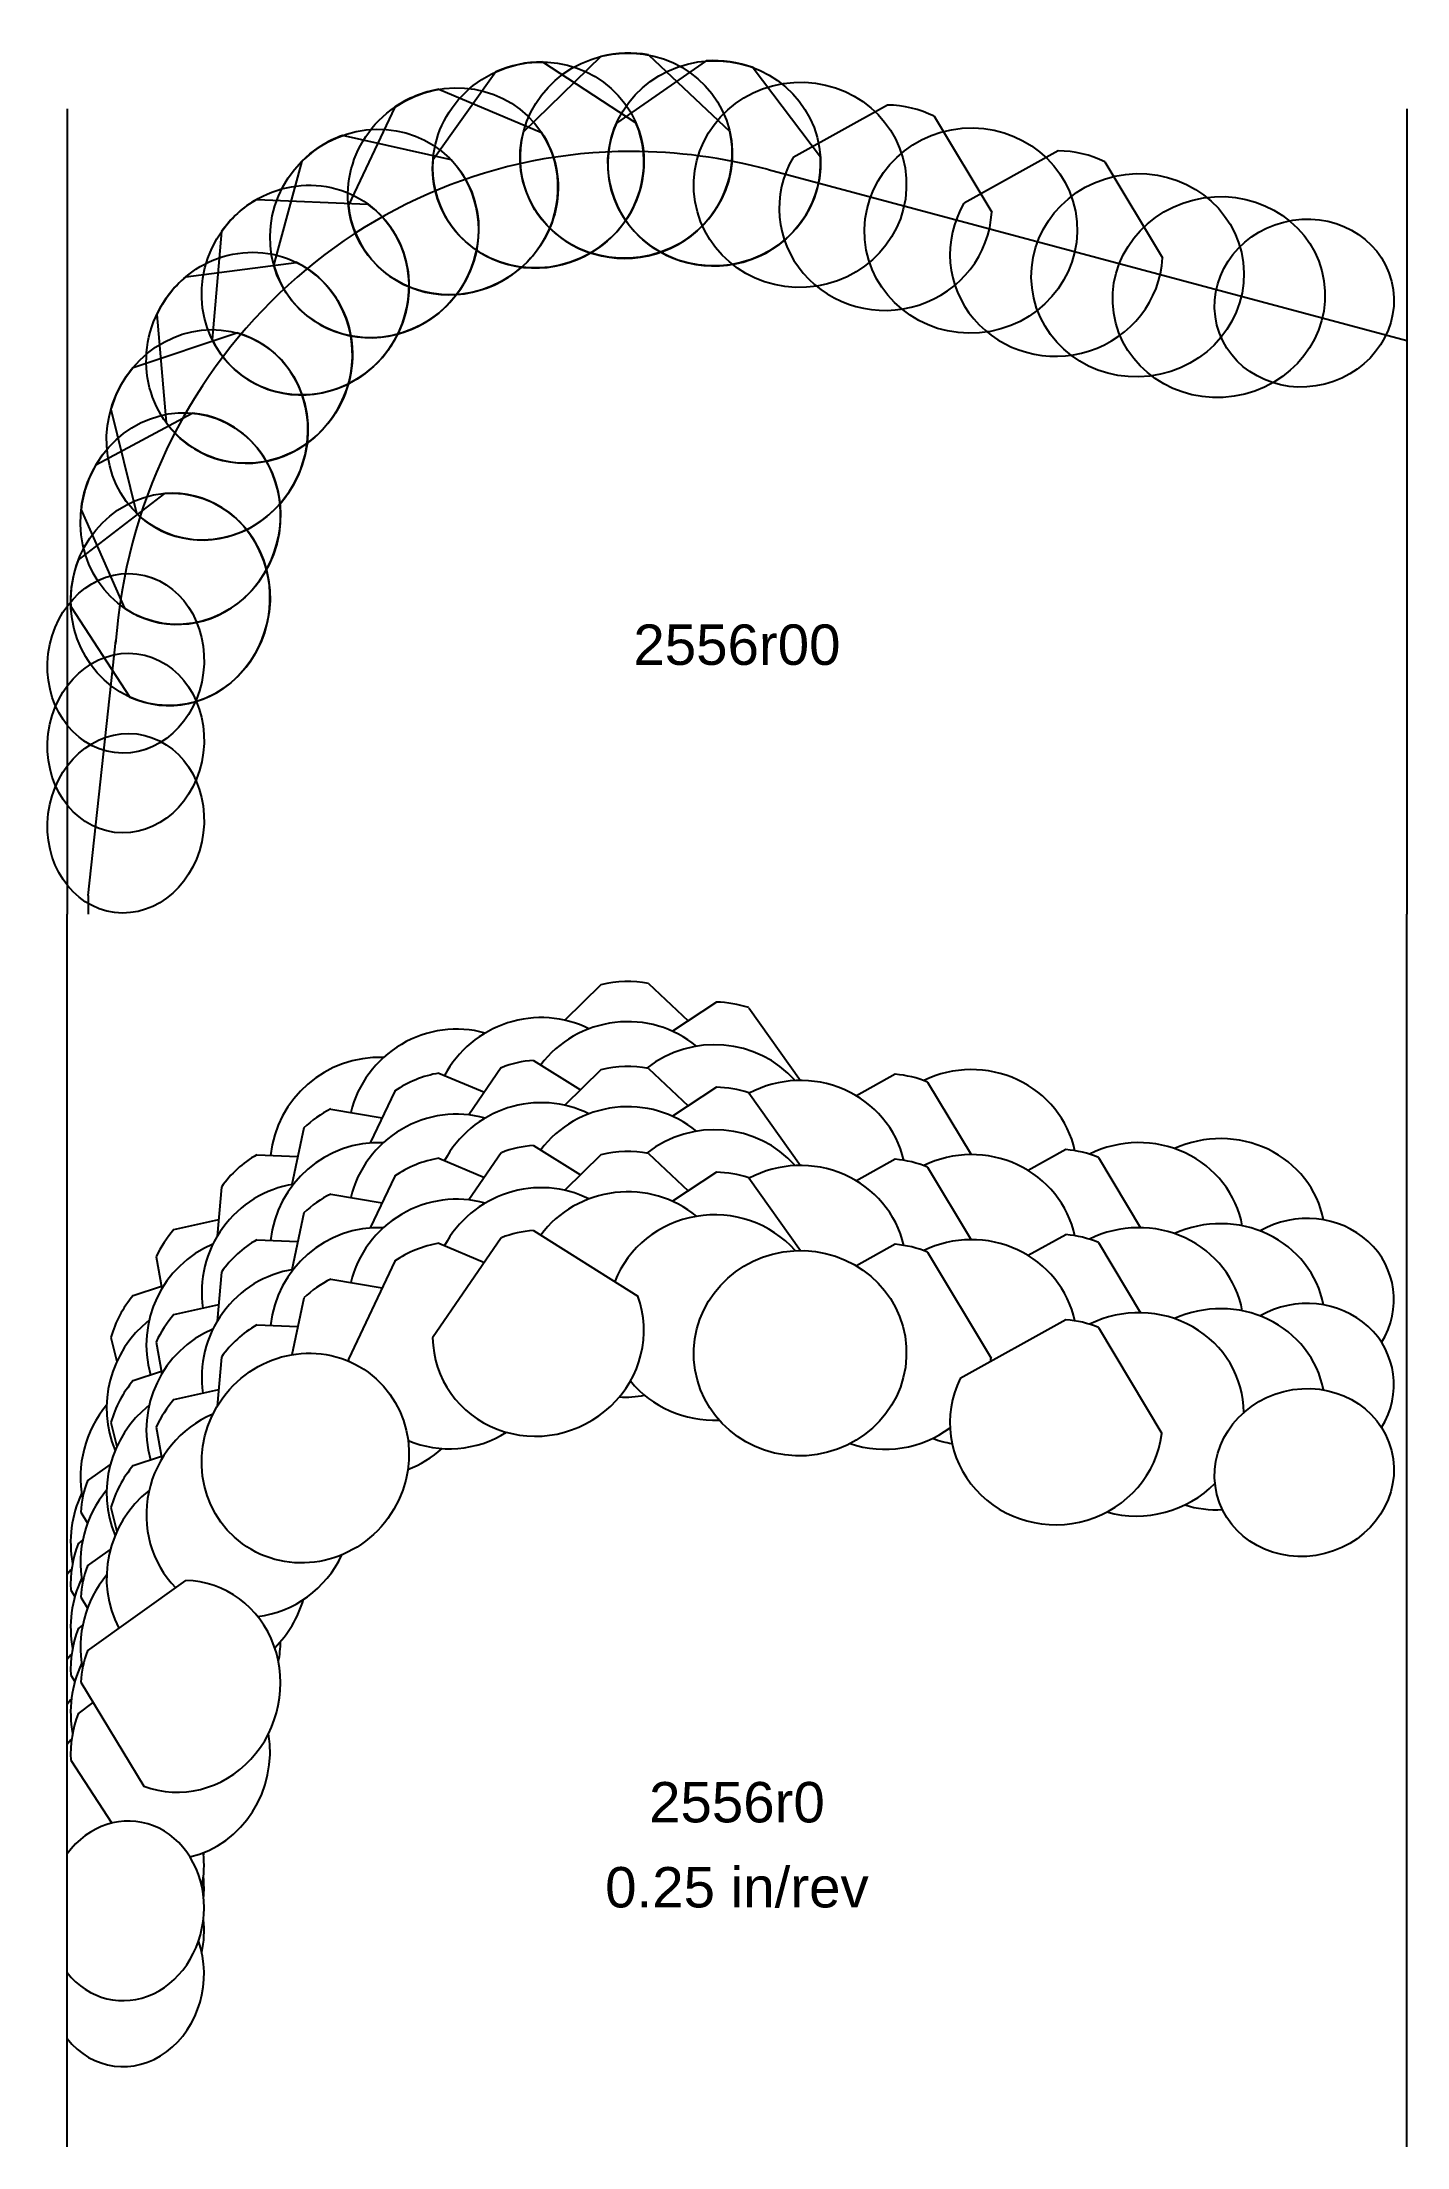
# Model space of a CAD drawing. Header units: inches. Extents: x -4.01 to 0, y -2.55 to 3.63.
import ezdxf
from ezdxf.enums import TextEntityAlignment as Align

# ---------------------------------------------------------------- set-up
doc = ezdxf.new("R2010")
doc.units = ezdxf.units.IN
doc.header["$MEASUREMENT"] = 0
for name, color, linetype, true_color in [('Blade_1', 30, 'Continuous', 0xff7f00), ('Blade_2', 7, 'Continuous', 0xcccc00), ('Blade_3', 7, 'Continuous', 0x00cc00), ('Blade_4', 7, 'Continuous', 0x00cccc), ('Blade_5', 7, 'Continuous', 0x0066cc), ('Blade_6', 190, 'Continuous', 0x7f00ff)]:
    doc.layers.add(name, color=color, linetype=linetype, true_color=true_color)
doc.layers.add('Gage_Line', color=7, linetype='Continuous')
doc.styles.get("Standard").update_dxf_attribs({"font": 'arial.ttf'})

msp = doc.modelspace()

# ---------------------------------------------------------------- linework, layer by layer
for p, q in [((-3.9375, 3.438), (-3.9375, 1.071)), ((0, 3.438), (0, 1.071)), ((-1.8768, 3.2598), (0, 2.7569)), ((-3.875, 1.1255), (-3.7938, 1.8755)), ((-3.875, 1.1255), (-3.875, 1.071))]:
    msp.add_line(p, q)
msp.add_arc((-2.2812, 1.7505), 1.5625, 75, 90)
msp.add_ellipse((-2.2812, 1.7505), major_axis=(0, 1.5625), ratio=0.9713, start_param=0, end_param=1.49637)
at = {"layer": 'Blade_1'}
for p, q in [((-2.6773, 3.5471), (-2.8623, 3.2877)), ((-2.5402, 3.5761), (-2.2658, 3.3972)), ((-1.025, 3.3149), (-1.3015, 3.1611)), ((-0.8873, 3.2824), (-0.7184, 3.0004)), ((-3.8525, 2.3916), (-3.57, 2.544)), ((-3.896, 2.2599), (-3.7686, 1.9705)), ((-2.6612, 0.6196), (-2.7563, 0.4809)), ((-2.5667, 0.641), (-2.4286, 0.5542)), ((-2.5667, 0.391), (-2.4286, 0.3042)), ((-1.0018, 0.3786), (-1.1125, 0.3169)), ((-2.6612, 0.3696), (-2.7563, 0.2309)), ((-0.9067, 0.3559), (-0.7831, 0.1491)), ((-2.5667, 0.141), (-2.2599, -0.0519)), ((-1.0018, 0.1286), (-1.1125, 0.0669)), ((-2.6612, 0.1196), (-2.8632, -0.1749)), ((-0.9067, 0.1059), (-0.7831, -0.1009)), ((-1.0018, -0.1214), (-1.3125, -0.2946)), ((-0.9067, -0.1441), (-0.7203, -0.4561)), ((-3.8776, -0.595), (-3.81, -0.5466)), ((-3.8972, -0.687), (-3.8774, -0.7196)), ((-3.8776, -0.845), (-3.81, -0.7966)), ((-3.8776, -1.095), (-3.5888, -0.8883)), ((-3.8972, -0.937), (-3.8774, -0.9696)), ((-3.8972, -1.187), (-3.7116, -1.4926))]:
    msp.add_line(p, q, dxfattribs=at)
for centre, major_axis, ratio, start_param, end_param in [((-2.5526, 3.2733), (0.2848, 0.1285), 0.962798, 7.403918, 7.857304), ((-2.5526, 3.2733), (0.2848, 0.1285), 0.962798, 7.098618, 7.098731), ((-2.5526, 3.2733), (0.2848, 0.1285), 0.962798, 2.655724, 6.266432), ((-1.0304, 3.0131), (0.3108, 0.0329), 0.965538, 0.993245, 1.451621), ((-1.0304, 3.0131), (0.3108, 0.0329), 0.965538, 2.519886, 6.132052), ((-3.604, 2.2339), (0.0804, 0.302), 0.936405, 2.824586, 6.444387), ((-3.604, 2.2339), (0.0804, 0.302), 0.936405, 1.283946, 1.731607), ((-2.5526, 0.3389), (0.2848, 0.1285), 0.962798, 7.489254, 7.801028), ((-1.7832, 0.2801), (0.3119, 0.0191), 0.965796, 6.443708, 8.29421), ((-2.5526, 0.0889), (0.2848, 0.1285), 0.962798, 7.489254, 7.801028), ((-1.0304, 0.0778), (0.3108, 0.0329), 0.965538, 7.345145, 7.660612), ((-1.7832, 0.0301), (0.3119, 0.0191), 0.965796, 6.443708, 8.29421), ((-3.2371, -0.0282), (0.1843, 0.2524), 0.961187, 7.049215, 8.658268), ((-0.3016, -0.0707), (0.2565, 0.0647), 0.929195, 5.52185, 8.1398), ((-2.5526, -0.1611), (0.2848, 0.1285), 0.962798, 1.206068, 1.517843), ((-1.0304, -0.1722), (0.3108, 0.0329), 0.965538, 7.345145, 7.660612), ((-3.2371, -0.2782), (0.1843, 0.2524), 0.961187, 7.049215, 8.658268), ((-2.5526, -0.1611), (0.2848, 0.1285), 0.962798, 2.749116, 6.213418), ((-0.3016, -0.3207), (0.2565, 0.0647), 0.929195, 5.52185, 8.1398), ((-1.0304, -0.4222), (0.3108, 0.0329), 0.965538, 1.06196, 1.377426), ((-1.0304, -0.4222), (0.3108, 0.0329), 0.965538, 2.596052, 6.061457), ((-3.604, -0.6994), (0.0804, 0.302), 0.936405, 1.472902, 1.775358), ((-3.604, -0.9494), (0.0804, 0.302), 0.936405, 7.756087, 8.058544), ((-3.604, -1.1994), (0.0804, 0.302), 0.936405, 3.043933, 6.508587), ((-3.604, -1.1994), (0.0804, 0.302), 0.936405, 7.756087, 8.058544), ((-3.7649, -1.8593), (0.0328, 0.2625), 0.867637, 2.435844, 7.274699)]:
    msp.add_ellipse(centre, major_axis=major_axis, ratio=ratio, start_param=start_param, end_param=end_param, dxfattribs=at)
for centre, major_axis, ratio in [((-1.7832, 3.2149), (0.3119, 0.0191), 0.965796), ((-3.2371, 2.9055), (0.1843, 0.2524), 0.961187), ((-0.3016, 2.8673), (0.2565, 0.0647), 0.929195), ((-3.7649, 1.5738), (0.0328, 0.2625), 0.867637), ((-1.7832, -0.2199), (0.3119, 0.0191), 0.965796), ((-3.2371, -0.5282), (0.1843, 0.2524), 0.961187), ((-0.3016, -0.5707), (0.2565, 0.0647), 0.929195)]:
    msp.add_ellipse(centre, major_axis=major_axis, ratio=ratio, dxfattribs=at)
at = {"layer": 'Blade_2'}
for p, q in [((-2.8448, 3.496), (-2.543, 3.369)), ((-2.9746, 3.443), (-3.1105, 3.155)), ((-3.9043, 2.1117), (-3.6504, 2.3076)), ((-3.9266, 1.9755), (-3.7534, 1.7091)), ((-2.8448, 0.6035), (-2.7108, 0.5471)), ((-2.9746, 0.5505), (-3.0464, 0.3984)), ((-2.8448, 0.3535), (-2.7108, 0.2971)), ((-2.9746, 0.3005), (-3.0464, 0.1484)), ((-2.8448, 0.1035), (-2.7108, 0.0471)), ((-2.9746, 0.0505), (-3.1105, -0.2375)), ((-3.9043, -0.7799), (-3.8917, -0.7701)), ((-3.9266, -0.9162), (-3.9144, -0.9349)), ((-3.9043, -1.0299), (-3.8917, -1.0201)), ((-3.9266, -1.1662), (-3.9144, -1.1849)), ((-3.9043, -1.2799), (-3.8611, -1.2465)), ((-3.9266, -1.4162), (-3.8061, -1.6014))]:
    msp.add_line(p, q, dxfattribs=at)
for centre, major_axis, ratio in [((-2.0356, 3.2782), (0.3121, 0.0167), 0.965826), ((-3.4017, 2.7065), (0.1402, 0.2793), 0.961075), ((-3.7649, 1.3382), (0.0328, 0.2625), 0.867633)]:
    msp.add_ellipse(centre, major_axis=major_axis, ratio=ratio, dxfattribs=at)
for centre, major_axis, ratio, start_param, end_param in [((-2.8033, 3.196), (0.2584, 0.1757), 0.96198, 1.126703, 1.580049), ((-2.8033, 3.196), (0.2584, 0.1757), 0.96198, 2.661499, 6.272625), ((-3.6339, 1.9962), (0.0387, 0.3101), 0.936553, 2.854213, 6.471882), ((-3.6339, 1.9962), (0.0387, 0.3101), 0.936553, 1.308094, 1.753621), ((-2.0356, 0.3852), (0.3121, 0.0167), 0.965826, 6.936321, 8.488117), ((-2.8033, 0.3035), (0.2584, 0.1757), 0.96198, 7.409888, 7.863235), ((-2.0356, 0.1352), (0.3121, 0.0167), 0.965826, 6.936321, 8.488117), ((-2.8033, 0.0535), (0.2584, 0.1757), 0.96198, 7.409888, 7.863235), ((-2.0356, -0.1148), (0.3121, 0.0167), 0.965826, 6.936321, 9.011738), ((-3.4017, -0.1854), (0.1402, 0.2793), 0.961075, 7.125256, 8.625021), ((-2.8033, -0.1965), (0.2584, 0.1757), 0.96198, 7.409888, 7.863235), ((-3.4017, -0.4354), (0.1402, 0.2793), 0.961075, 7.125256, 8.625021), ((-2.8033, -0.1965), (0.2584, 0.1757), 0.96198, 8.944684, 8.964399), ((-2.0356, -0.1148), (0.3121, 0.0167), 0.965826, 3.753335, 4.706227), ((-3.4017, -0.6854), (0.1402, 0.2793), 0.961075, 7.125256, 9.110066), ((-2.8033, -0.1965), (0.2584, 0.1757), 0.96198, 3.69228, 4.668939), ((-3.6339, -0.8954), (0.0387, 0.3101), 0.936553, 7.59128, 8.036806), ((-3.4017, -0.6854), (0.1402, 0.2793), 0.961075, 3.703498, 4.739828), ((-3.6339, -1.1454), (0.0387, 0.3101), 0.936553, 7.59128, 8.036806), ((-3.6339, -1.3954), (0.0387, 0.3101), 0.936553, 7.59128, 8.036806), ((-3.6339, -1.3954), (0.0387, 0.3101), 0.936553, 3.472062, 5.014222), ((-3.7649, -1.8032), (0.0328, 0.2625), 0.867633, 4.749956, 4.985348), ((-3.7649, -2.0532), (0.0328, 0.2625), 0.867633, 2.436199, 5.231284)]:
    msp.add_ellipse(centre, major_axis=major_axis, ratio=ratio, start_param=start_param, end_param=end_param, dxfattribs=at)
at = {"layer": 'Blade_3'}
for p, q in [((-1.5264, 3.4494), (-1.8039, 3.2954)), ((-1.3892, 3.4167), (-1.2202, 3.1349)), ((-2.8089, 3.2883), (-3.1284, 3.3598)), ((-3.3294, 2.9774), (-3.2468, 3.2843)), ((-1.5034, 0.6002), (-1.6176, 0.5367)), ((-1.4086, 0.5773), (-1.2808, 0.3639)), ((-3.1625, 0.498), (-3.0115, 0.4725)), ((-3.2415, 0.4424), (-3.2771, 0.2757)), ((-1.5034, 0.3502), (-1.6176, 0.2867)), ((-1.4086, 0.3273), (-1.2808, 0.1139)), ((-3.1625, 0.248), (-3.0115, 0.2225)), ((-3.2415, 0.1924), (-3.2771, 0.0257)), ((-1.5034, 0.1002), (-1.6176, 0.0367)), ((-1.4086, 0.0773), (-1.222, -0.2345)), ((-3.2415, -0.0576), (-3.2771, -0.2243)), ((-3.1625, -0.002), (-3.0115, -0.0275))]:
    msp.add_line(p, q, dxfattribs=at)
for centre, major_axis, ratio in [((-2.2943, 3.3007), (0.3033, 0.0752), 0.9639), ((-0.7914, 2.9491), (0.3103, 0.0374), 0.955654), ((-3.5254, 2.4799), (0.1258, 0.2861), 0.936116), ((-3.7648, 1.8083), (0.0328, 0.2625), 0.867639)]:
    msp.add_ellipse(centre, major_axis=major_axis, ratio=ratio, dxfattribs=at)
for centre, major_axis, ratio, start_param, end_param in [((-1.5323, 3.1476), (0.3117, 0.0222), 0.965751, 1.026846, 1.483597), ((-3.0343, 3.0719), (0.2207, 0.2213), 0.961477, 1.115516, 1.569625), ((-3.0343, 3.0719), (0.2207, 0.2213), 0.961477, 2.648573, 6.260507), ((-1.5323, 3.1476), (0.3117, 0.0222), 0.965751, 2.556436, 6.167598), ((-2.2943, 0.4529), (0.3033, 0.0752), 0.9639, 6.895748, 8.555806), ((-1.5323, 0.2995), (0.3117, 0.0222), 0.965751, 7.37869, 7.693133), ((-3.0343, 0.2248), (0.2207, 0.2213), 0.961477, 7.518143, 7.829205), ((-2.2943, 0.2029), (0.3033, 0.0752), 0.9639, 6.895748, 8.555806), ((-0.7914, 0.1003), (0.3103, 0.0374), 0.955654, 6.340666, 8.209208), ((-1.5323, 0.0495), (0.3117, 0.0222), 0.965751, 7.37869, 7.693133), ((-3.0343, -0.0252), (0.2207, 0.2213), 0.961477, 7.518143, 7.829205), ((-2.2943, -0.0471), (0.3033, 0.0752), 0.9639, 6.895748, 8.555806), ((-0.7914, -0.1497), (0.3103, 0.0374), 0.955654, 6.340666, 8.209208), ((-1.5323, -0.2005), (0.3117, 0.0222), 0.965751, 7.37869, 7.693133), ((-3.0343, -0.2752), (0.2207, 0.2213), 0.961477, 7.518143, 7.829205), ((-3.5254, -0.3667), (0.1258, 0.2861), 0.936116, 7.337865, 8.709482), ((-0.7914, -0.3997), (0.3103, 0.0374), 0.955654, 6.176223, 8.209208), ((-1.5323, -0.2005), (0.3117, 0.0222), 0.965751, 6.062049, 6.096958), ((-2.2943, -0.0471), (0.3033, 0.0752), 0.9639, 4.413533, 4.651317), ((-3.5254, -0.6167), (0.1258, 0.2861), 0.936116, 7.337865, 8.709482), ((-1.5323, -0.2005), (0.3117, 0.0222), 0.965751, 4.304649, 5.296872), ((-3.0343, -0.2752), (0.2207, 0.2213), 0.961477, 4.273042, 4.652725), ((-0.7914, -0.3997), (0.3103, 0.0374), 0.955654, 4.303757, 5.413723), ((-3.5254, -0.8667), (0.1258, 0.2861), 0.936116, 7.337865, 8.794935), ((-3.7648, -1.038), (0.0328, 0.2625), 0.867639, 7.18757, 7.274867), ((-3.5254, -0.8667), (0.1258, 0.2861), 0.936116, 4.315901, 4.849908), ((-3.7648, -1.288), (0.0328, 0.2625), 0.867639, 7.18757, 7.274867), ((-3.7648, -1.538), (0.0328, 0.2625), 0.867639, 7.18757, 7.274867)]:
    msp.add_ellipse(centre, major_axis=major_axis, ratio=ratio, start_param=start_param, end_param=end_param, dxfattribs=at)
at = {"layer": 'Blade_4'}
for p, q in [((-3.3801, 3.1721), (-3.0533, 3.1582)), ((-3.4834, 3.0774), (-3.5109, 2.7601)), ((-3.3801, 0.3633), (-3.2595, 0.3582)), ((-3.4834, 0.2687), (-3.4959, 0.1244)), ((-3.3801, 0.1133), (-3.2595, 0.1082)), ((-3.4834, 0.0187), (-3.4959, -0.1256)), ((-3.3801, -0.1367), (-3.2595, -0.1418)), ((-3.4834, -0.2313), (-3.4959, -0.3756))]:
    msp.add_line(p, q, dxfattribs=at)
for centre, major_axis, ratio in [((-2.5526, 3.2733), (0.2848, 0.1285), 0.962798), ((-3.604, 2.2339), (0.0804, 0.302), 0.936405), ((-3.7649, 1.5738), (0.0328, 0.2625), 0.867637)]:
    msp.add_ellipse(centre, major_axis=major_axis, ratio=ratio, dxfattribs=at)
for centre, major_axis, ratio, start_param, end_param in [((-3.2371, 2.9055), (0.1843, 0.2524), 0.961187, 2.67388, 6.285166), ((-3.2371, 2.9055), (0.1843, 0.2524), 0.961187, 1.138555, 1.591524), ((-2.5526, 0.4639), (0.2848, 0.1285), 0.962798, 6.944126, 8.533779), ((-2.5526, 0.2139), (0.2848, 0.1285), 0.962798, 6.944126, 8.533779), ((-3.2371, 0.0968), (0.1843, 0.2524), 0.961187, 7.421741, 7.874709), ((-2.5526, -0.0361), (0.2848, 0.1285), 0.962798, 6.944126, 8.533779), ((-3.2371, -0.1532), (0.1843, 0.2524), 0.961187, 7.421741, 7.874709), ((-3.2371, -0.4032), (0.1843, 0.2524), 0.961187, 7.421741, 7.874709), ((-3.604, -0.5744), (0.0804, 0.302), 0.936405, 7.391359, 8.33345), ((-3.604, -0.8244), (0.0804, 0.302), 0.936405, 7.391359, 8.33345), ((-3.604, -1.0744), (0.0804, 0.302), 0.936405, 7.391359, 8.33345), ((-3.604, -1.0744), (0.0804, 0.302), 0.936405, 4.787246, 4.978826), ((-3.7649, -1.7343), (0.0328, 0.2625), 0.867637, 4.616108, 4.995132)]:
    msp.add_ellipse(centre, major_axis=major_axis, ratio=ratio, start_param=start_param, end_param=end_param, dxfattribs=at)
at = {"layer": 'Blade_5'}
for p, q in [((-2.0592, 3.5791), (-2.3226, 3.3964)), ((-1.921, 3.5594), (-1.7237, 3.2974)), ((-3.5885, 2.9443), (-3.2642, 2.9871)), ((-3.6739, 2.8334), (-3.6464, 2.5159)), ((-2.0293, 0.812), (-2.1584, 0.7269)), ((-1.9338, 0.7959), (-1.7816, 0.582)), ((-2.0293, 0.562), (-2.1584, 0.4769)), ((-1.9338, 0.5459), (-1.7816, 0.332)), ((-2.0293, 0.312), (-2.1584, 0.2269)), ((-1.9338, 0.2959), (-1.7816, 0.082)), ((-3.6233, 0.1436), (-3.4917, 0.1733)), ((-3.6756, 0.063), (-3.6589, -0.0301)), ((-3.6233, -0.1064), (-3.4917, -0.0767)), ((-3.6756, -0.187), (-3.6589, -0.2801)), ((-3.6233, -0.3564), (-3.4917, -0.3267)), ((-3.6756, -0.437), (-3.6589, -0.5301))]:
    msp.add_line(p, q, dxfattribs=at)
for centre, major_axis, ratio in [((-2.8033, 3.196), (0.2584, 0.1757), 0.96198), ((-1.2814, 3.0804), (0.3114, 0.0265), 0.965675), ((-0.5526, 2.885), (0.3089, 0.0474), 0.944195), ((-3.6339, 1.9962), (0.0387, 0.3101), 0.936553), ((-3.7649, 1.3382), (0.0328, 0.2625), 0.867633)]:
    msp.add_ellipse(centre, major_axis=major_axis, ratio=ratio, dxfattribs=at)
for centre, major_axis, ratio, start_param, end_param in [((-2.0356, 3.2782), (0.3121, 0.0167), 0.965826, 1.847388, 1.847499), ((-2.0356, 3.2782), (0.3121, 0.0167), 0.965826, 1.14355, 1.59486), ((-2.0356, 3.2782), (0.3121, 0.0167), 0.965826, 2.683876, 6.291479), ((-3.4017, 2.7065), (0.1402, 0.2793), 0.961075, 2.682178, 6.293253), ((-3.4017, 2.7065), (0.1402, 0.2793), 0.961075, 1.1461, 1.598696), ((-2.0356, 0.5102), (0.3121, 0.0167), 0.965826, 7.470603, 7.782348), ((-2.8033, 0.4285), (0.2584, 0.1757), 0.96198, 6.96316, 8.612749), ((-1.2814, 0.312), (0.3114, 0.0265), 0.965675, 6.406721, 8.231664), ((-2.0356, 0.2602), (0.3121, 0.0167), 0.965826, 7.470603, 7.782348), ((-2.8033, 0.1785), (0.2584, 0.1757), 0.96198, 6.96316, 8.612749), ((-1.2814, 0.062), (0.3114, 0.0265), 0.965675, 6.406721, 8.231664), ((-0.5526, 0.1154), (0.3089, 0.0474), 0.944195, 6.315388, 8.141133), ((-2.0356, 0.0102), (0.3121, 0.0167), 0.965826, 7.470603, 7.782348), ((-2.8033, -0.0715), (0.2584, 0.1757), 0.96198, 6.96316, 8.612749), ((-3.4017, -0.0604), (0.1402, 0.2793), 0.961075, 7.585355, 7.894232), ((-1.2814, -0.188), (0.3114, 0.0265), 0.965675, 6.406721, 8.231664), ((-0.5526, -0.1346), (0.3089, 0.0474), 0.944195, 6.315388, 8.141133), ((-3.4017, -0.3104), (0.1402, 0.2793), 0.961075, 7.585355, 7.894232), ((-0.5526, -0.3846), (0.3089, 0.0474), 0.944195, 6.315388, 8.141133), ((-3.4017, -0.5604), (0.1402, 0.2793), 0.961075, 7.585355, 7.894232), ((-1.2814, -0.188), (0.3114, 0.0265), 0.965675, 4.263026, 4.453607), ((-3.6339, -0.7704), (0.0387, 0.3101), 0.936553, 7.511765, 8.188109), ((-0.5526, -0.3846), (0.3089, 0.0474), 0.944195, 4.241818, 4.602738), ((-3.6339, -1.0204), (0.0387, 0.3101), 0.936553, 7.511765, 8.188109), ((-3.6339, -1.2704), (0.0387, 0.3101), 0.936553, 7.511765, 8.188109), ((-3.7649, -1.6782), (0.0328, 0.2625), 0.867633, 4.749956, 4.784264), ((-3.7649, -1.9282), (0.0328, 0.2625), 0.867633, 4.616107, 4.985348)]:
    msp.add_ellipse(centre, major_axis=major_axis, ratio=ratio, start_param=start_param, end_param=end_param, dxfattribs=at)
at = {"layer": 'Blade_6'}
for p, q in [((-2.3685, 3.5926), (-2.5967, 3.3695)), ((-2.2285, 3.5968), (-1.9901, 3.3719)), ((-3.7432, 2.6781), (-3.4385, 2.7796)), ((-3.8086, 2.5552), (-3.7332, 2.2493)), ((-2.2285, 0.8671), (-2.1122, 0.7574)), ((-2.3685, 0.8629), (-2.4747, 0.7592)), ((-2.3685, 0.6129), (-2.4747, 0.5092)), ((-2.2285, 0.6171), (-2.1122, 0.5074)), ((-2.3685, 0.3629), (-2.4747, 0.2592)), ((-2.2285, 0.3671), (-2.1122, 0.2574)), ((-3.7432, -0.0505), (-3.6602, -0.0228)), ((-3.8086, -0.1733), (-3.7911, -0.2443)), ((-3.7432, -0.3005), (-3.6602, -0.2728)), ((-3.8086, -0.4233), (-3.7911, -0.4943)), ((-3.7432, -0.5505), (-3.6602, -0.5228)), ((-3.8086, -0.6733), (-3.7911, -0.7443))]:
    msp.add_line(p, q, dxfattribs=at)
for centre, major_axis, ratio, start_param, end_param in [((-2.2944, 3.3007), (0.3033, 0.0752), 0.963898, 1.12342, 1.576304), ((-2.2944, 3.3007), (0.3033, 0.0752), 0.963898, 2.659817, 6.269576), ((-3.5255, 2.4799), (0.1258, 0.2861), 0.936111, 2.802231, 6.423736), ((-3.5255, 2.4799), (0.1258, 0.2861), 0.936111, 1.265797, 1.715123), ((-2.2944, 0.571), (0.3033, 0.0752), 0.963898, 7.406606, 7.85949), ((-3.0344, 0.3428), (0.2207, 0.2213), 0.961473, 7.000476, 8.557044), ((-2.2944, 0.321), (0.3033, 0.0752), 0.963898, 7.406606, 7.85949), ((-3.0344, 0.0928), (0.2207, 0.2213), 0.961473, 7.000476, 8.557044), ((-2.2944, 0.071), (0.3033, 0.0752), 0.963898, 7.406606, 7.85949), ((-3.0344, -0.1572), (0.2207, 0.2213), 0.961473, 7.000476, 8.557044), ((-3.5255, -0.2487), (0.1258, 0.2861), 0.936111, 7.548982, 7.998309), ((-3.5255, -0.4987), (0.1258, 0.2861), 0.936111, 7.548982, 7.998309), ((-3.5255, -0.7487), (0.1258, 0.2861), 0.936111, 7.548982, 7.998309), ((-3.7649, -1.42), (0.0328, 0.2625), 0.867632, 7.193596, 7.274525)]:
    msp.add_ellipse(centre, major_axis=major_axis, ratio=ratio, start_param=start_param, end_param=end_param, dxfattribs=at)
for centre, major_axis, ratio in [((-3.0344, 3.0719), (0.2207, 0.2213), 0.961473), ((-3.7649, 1.8083), (0.0328, 0.2625), 0.867632)]:
    msp.add_ellipse(centre, major_axis=major_axis, ratio=ratio, dxfattribs=at)
at = {"layer": 'Gage_Line'}
for p, q in [((-3.9375, -2.5532), (-3.9375, 1.071)), ((0, -2.5532), (0, 1.071))]:
    msp.add_line(p, q, dxfattribs=at)

# ---------------------------------------------------------------- texts
for s, p in [('2556r00', (-1.9688, 1.8631)), ('2556r0', (-1.9688, -1.5399)), ('0.25 in/rev', (-1.9688, -1.7899))]:
    msp.add_text(s, height=0.11875).set_placement(p, align=Align.MIDDLE_CENTER)

doc.saveas('drawing.dxf')
